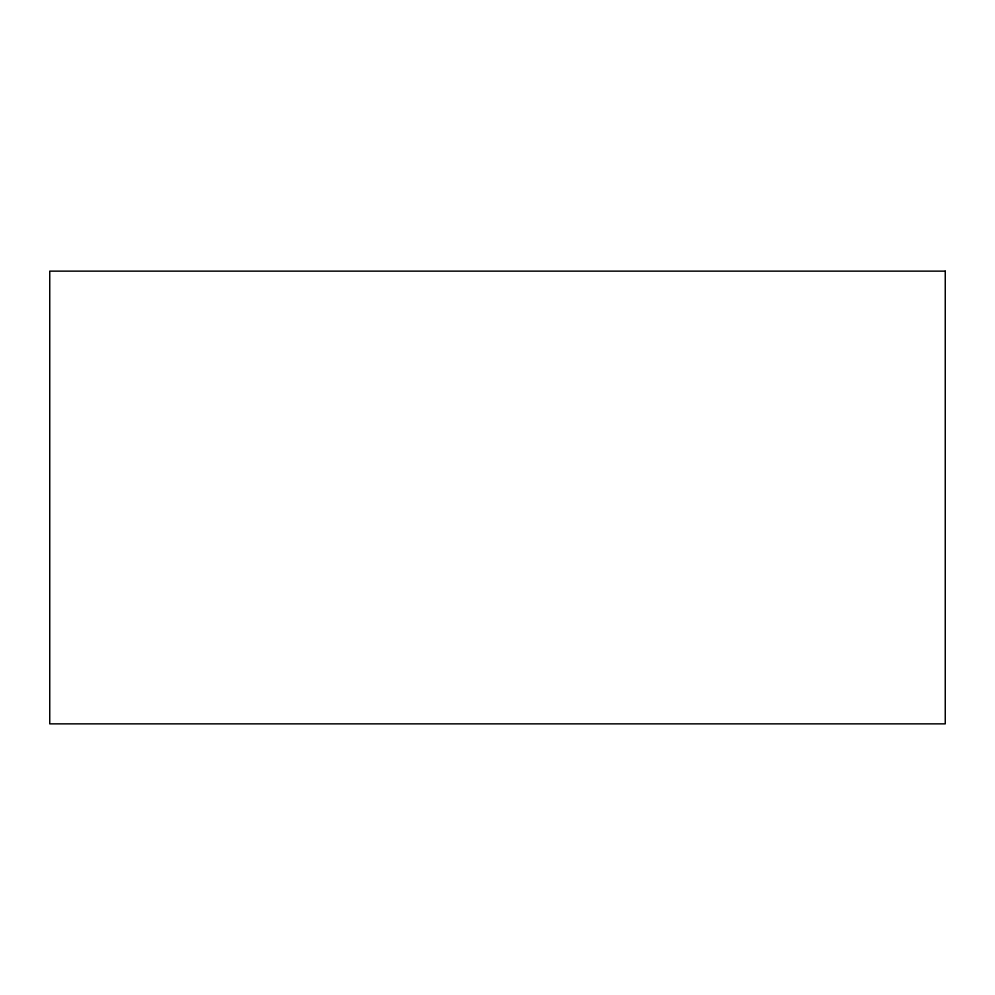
<?xml version="1.0" encoding="UTF-8"?>
<svg xmlns="http://www.w3.org/2000/svg" width="995" height="995" viewBox="0 0 995 995"><rect width="100%" height="100%" fill="white"/><g stroke="black" fill="none" stroke-linecap="round" stroke-linejoin="round"><path stroke-width="1.49" d="M945.25 271.137L49.75 271.137L49.75 723.862L945.25 723.862L945.25 271.137"/></g></svg>
